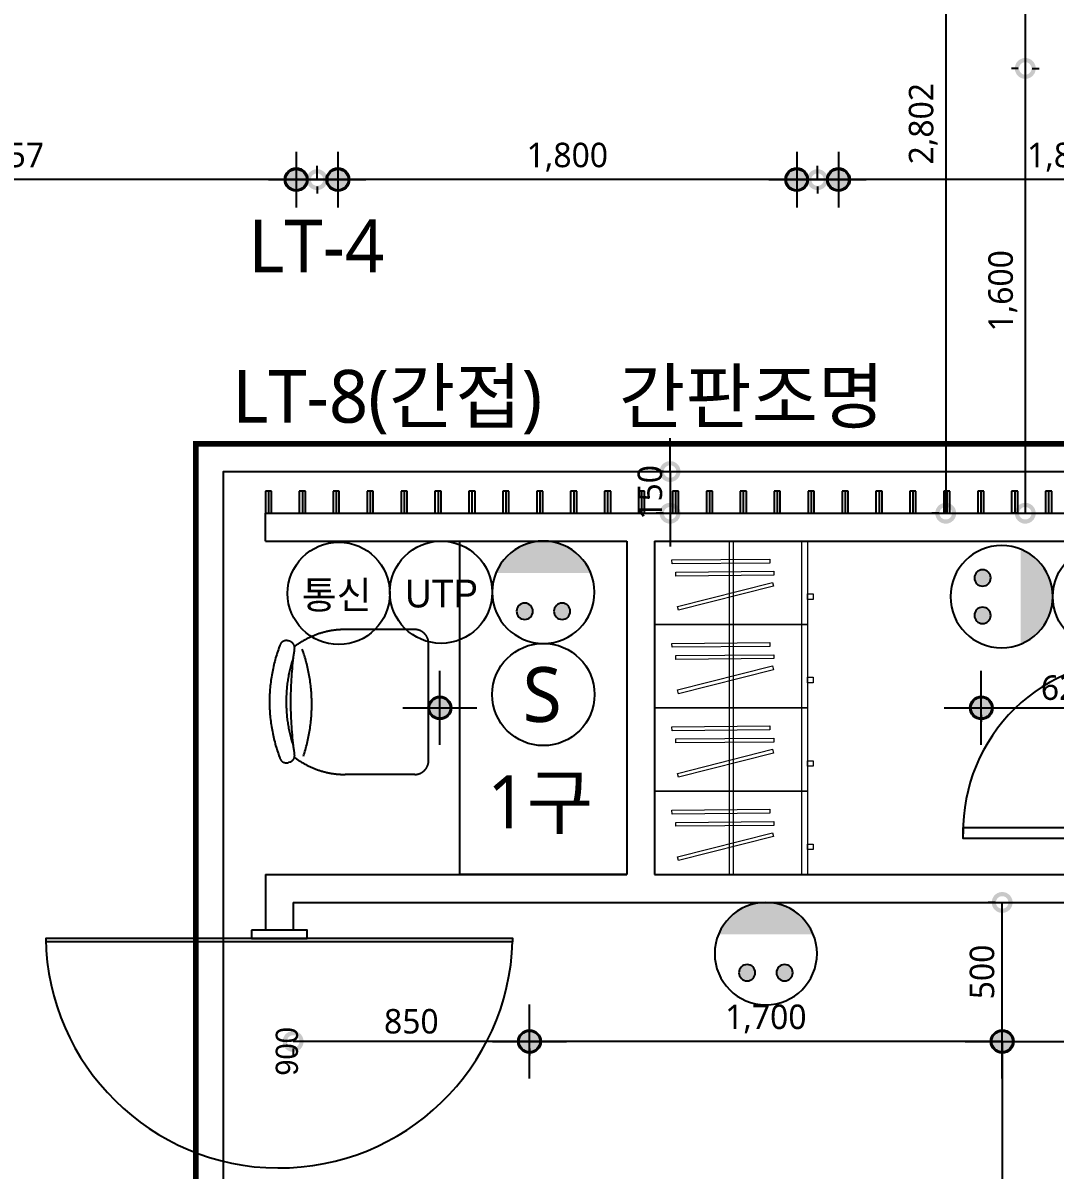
# Model space of a CAD drawing. Extents: x 11477420 to 23072185, y -28506554 to -14238804.
# Drawn here: x 11529366 to 11533078, y -14279762 to -14275636 of the extents above; entities that cross this region are included whole.
import ezdxf
from ezdxf.enums import TextEntityAlignment as Align

# ---------------------------------------------------------------- set-up
doc = ezdxf.new("R2010")
doc.units = 0
doc.header["$LTSCALE"] = 50
doc.header["$MEASUREMENT"] = 0
doc.linetypes.add('HIDDEN', pattern=[0.375, 0.25, -0.125])
doc.linetypes.add('HIDDEN1', pattern=[1.1, 0.7, -0.4])
doc.layers.get('0').update_dxf_attribs({"linetype": 'CONTINUOUS'})
doc.layers.get('DEFPOINTS').update_dxf_attribs({"linetype": 'CONTINUOUS'})
for name, color, linetype in [('03-WAL NEW', 3, 'CONTINUOUS'), ('06-LIGHT', 4, 'CONTINUOUS'), ('07-DIM WAL', 5, 'CONTINUOUS'), ('1.천장.벽체선(내벽)', 3, 'CONTINUOUS'), ('2.글자선', 60, 'CONTINUOUS'), ('3 가구-붙박이', 6, 'CONTINUOUS'), ('CO-DO-FR', 7, 'CONTINUOUS'), ('CO-DOOR', 8, 'CONTINUOUS'), ('CO-FURB', 6, 'CONTINUOUS'), ('Layer2', 51, 'CONTINUOUS'), ('RC-LIGHT', 7, 'CONTINUOUS'), ('설비', 7, 'CONTINUOUS')]:
    doc.layers.add(name, color=color, linetype=linetype)
doc.layers.add('Arch', color=8, linetype='CONTINUOUS', lineweight=0)
doc.styles.add('DAWIN', font='NanumSquareR.ttf')
doc.styles.add('W-TEXT2', font='Dotum.ttf')
doc.styles.add('맑은 고딕', font='malgun.ttf')
doc.styles.add('코레일둥고', font='Korail_Round_Gothic_Medium.ttf')
doc.dimstyles.new('40', dxfattribs={"dimscale": 40, "dimtxt": 2.2, "dimasz": 3, "dimexe": 1.25, "dimexo": 0.625, "dimtad": 1, "dimdec": 0, "dimzin": 0, "dimdsep": 46, "dimlunit": 6, "dimtxsty": 'DAWIN', "dimblk1": 'DOTSMALL', "dimblk2": 'DOTSMALL', "dimsah": 1, "dimcen": 0.001, "dimclrd": 1, "dimclre": 1, "dimclrt": 3, "dimadec": 0, "dimazin": 0, "dimtfac": 1, "dimtdec": 0, "dimtix": 1, "dimtmove": 2, "dimatfit": 3, "dimldrblk": 'DOTSMALL', "dimfxl": 0, "dimtolj": 1, "dimtzin": 0, "dimarcsym": 0})

# ---------------------------------------------------------------- blocks, each defined once
blk = doc.blocks.new('flooor2')
at = {"layer": '03-WAL NEW', "color": 8}
for p, q in [((11530260.1, -14277319.4), (11530238.1, -14277319.4)), ((11530238.1, -14277319.4), (11530238.1, -14277399.4)), ((11530260.1, -14277399.4), (11530260.1, -14277319.4)), ((11530382.1, -14277319.4), (11530360.1, -14277319.4)), ((11530360.1, -14277319.4), (11530360.1, -14277399.4)), ((11530382.1, -14277399.4), (11530382.1, -14277319.4)), ((11530504.1, -14277319.4), (11530482.1, -14277319.4)), ((11530482.1, -14277319.4), (11530482.1, -14277399.4)), ((11530504.1, -14277399.4), (11530504.1, -14277319.4)), ((11530626.1, -14277319.4), (11530604.1, -14277319.4)), ((11530604.1, -14277319.4), (11530604.1, -14277399.4)), ((11530626.1, -14277399.4), (11530626.1, -14277319.4)), ((11530748.1, -14277319.4), (11530726.1, -14277319.4)), ((11530726.1, -14277319.4), (11530726.1, -14277399.4)), ((11530748.1, -14277399.4), (11530748.1, -14277319.4)), ((11530870.1, -14277319.4), (11530848.1, -14277319.4)), ((11530848.1, -14277319.4), (11530848.1, -14277399.4)), ((11530870.1, -14277399.4), (11530870.1, -14277319.4)), ((11530992.1, -14277319.4), (11530970.1, -14277319.4)), ((11530970.1, -14277319.4), (11530970.1, -14277399.4)), ((11530992.1, -14277399.4), (11530992.1, -14277319.4)), ((11531114.1, -14277319.4), (11531092.1, -14277319.4)), ((11531092.1, -14277319.4), (11531092.1, -14277399.4)), ((11531114.1, -14277399.4), (11531114.1, -14277319.4)), ((11531236.1, -14277319.4), (11531214.1, -14277319.4)), ((11531214.1, -14277319.4), (11531214.1, -14277399.4)), ((11531236.1, -14277399.4), (11531236.1, -14277319.4)), ((11531358.1, -14277319.4), (11531336.1, -14277319.4)), ((11531336.1, -14277319.4), (11531336.1, -14277399.4)), ((11531358.1, -14277399.4), (11531358.1, -14277319.4)), ((11531480.1, -14277319.4), (11531458.1, -14277319.4)), ((11531458.1, -14277319.4), (11531458.1, -14277399.4)), ((11531480.1, -14277399.4), (11531480.1, -14277319.4)), ((11531602.1, -14277319.4), (11531580.1, -14277319.4)), ((11531580.1, -14277319.4), (11531580.1, -14277399.4)), ((11531602.1, -14277399.4), (11531602.1, -14277319.4)), ((11531724.1, -14277319.4), (11531702.1, -14277319.4)), ((11531702.1, -14277319.4), (11531702.1, -14277399.4)), ((11531724.1, -14277399.4), (11531724.1, -14277319.4)), ((11531846.1, -14277319.4), (11531824.1, -14277319.4)), ((11531824.1, -14277319.4), (11531824.1, -14277399.4)), ((11531846.1, -14277399.4), (11531846.1, -14277319.4)), ((11531968.1, -14277319.4), (11531946.1, -14277319.4)), ((11531946.1, -14277319.4), (11531946.1, -14277399.4)), ((11531968.1, -14277399.4), (11531968.1, -14277319.4)), ((11532090.1, -14277319.4), (11532068.1, -14277319.4)), ((11532068.1, -14277319.4), (11532068.1, -14277399.4)), ((11532090.1, -14277399.4), (11532090.1, -14277319.4)), ((11532212.1, -14277319.4), (11532190.1, -14277319.4)), ((11532190.1, -14277319.4), (11532190.1, -14277399.4)), ((11532212.1, -14277399.4), (11532212.1, -14277319.4)), ((11532334.1, -14277319.4), (11532312.1, -14277319.4)), ((11532312.1, -14277319.4), (11532312.1, -14277399.4)), ((11532334.1, -14277399.4), (11532334.1, -14277319.4)), ((11532456.1, -14277319.4), (11532434.1, -14277319.4)), ((11532434.1, -14277319.4), (11532434.1, -14277399.4)), ((11532456.1, -14277399.4), (11532456.1, -14277319.4)), ((11532578.1, -14277319.4), (11532556.1, -14277319.4)), ((11532556.1, -14277319.4), (11532556.1, -14277399.4)), ((11532578.1, -14277399.4), (11532578.1, -14277319.4)), ((11532700.1, -14277319.4), (11532678.1, -14277319.4)), ((11532678.1, -14277319.4), (11532678.1, -14277399.4)), ((11532700.1, -14277399.4), (11532700.1, -14277319.4)), ((11532822.1, -14277319.4), (11532800.1, -14277319.4)), ((11532800.1, -14277319.4), (11532800.1, -14277399.4)), ((11532822.1, -14277399.4), (11532822.1, -14277319.4)), ((11532944.1, -14277319.4), (11532922.1, -14277319.4)), ((11532922.1, -14277319.4), (11532922.1, -14277399.4)), ((11532944.1, -14277399.4), (11532944.1, -14277319.4)), ((11533066.1, -14277319.4), (11533044.1, -14277319.4)), ((11533044.1, -14277319.4), (11533044.1, -14277399.4)), ((11533066.1, -14277399.4), (11533066.1, -14277319.4)), ((11530238.1, -14277399.4), (11530260.1, -14277399.4)), ((11530360.1, -14277399.4), (11530382.1, -14277399.4)), ((11530482.1, -14277399.4), (11530504.1, -14277399.4)), ((11530604.1, -14277399.4), (11530626.1, -14277399.4)), ((11530726.1, -14277399.4), (11530748.1, -14277399.4)), ((11530848.1, -14277399.4), (11530870.1, -14277399.4)), ((11530970.1, -14277399.4), (11530992.1, -14277399.4)), ((11531092.1, -14277399.4), (11531114.1, -14277399.4)), ((11531214.1, -14277399.4), (11531236.1, -14277399.4)), ((11531336.1, -14277399.4), (11531358.1, -14277399.4)), ((11531458.1, -14277399.4), (11531480.1, -14277399.4)), ((11531580.1, -14277399.4), (11531602.1, -14277399.4)), ((11531702.1, -14277399.4), (11531724.1, -14277399.4)), ((11531824.1, -14277399.4), (11531846.1, -14277399.4)), ((11531946.1, -14277399.4), (11531968.1, -14277399.4)), ((11532068.1, -14277399.4), (11532090.1, -14277399.4)), ((11532190.1, -14277399.4), (11532212.1, -14277399.4)), ((11532312.1, -14277399.4), (11532334.1, -14277399.4)), ((11532434.1, -14277399.4), (11532456.1, -14277399.4)), ((11532556.1, -14277399.4), (11532578.1, -14277399.4)), ((11532678.1, -14277399.4), (11532700.1, -14277399.4)), ((11532800.1, -14277399.4), (11532822.1, -14277399.4)), ((11532922.1, -14277399.4), (11532944.1, -14277399.4)), ((11533044.1, -14277399.4), (11533066.1, -14277399.4))]:
    blk.add_line(p, q, dxfattribs=at)
at = {"layer": '03-WAL NEW', "color": 8, "ltscale": 10}
for p, q in [((11530249.1, -14277319.4), (11530249.1, -14277399.4)), ((11530371.1, -14277319.4), (11530371.1, -14277399.4)), ((11530493.1, -14277319.4), (11530493.1, -14277399.4)), ((11530615.1, -14277319.4), (11530615.1, -14277399.4)), ((11530737.1, -14277319.4), (11530737.1, -14277399.4)), ((11530859.1, -14277319.4), (11530859.1, -14277399.4)), ((11530981.1, -14277319.4), (11530981.1, -14277399.4)), ((11531103.1, -14277319.4), (11531103.1, -14277399.4)), ((11531225.1, -14277319.4), (11531225.1, -14277399.4)), ((11531347.1, -14277319.4), (11531347.1, -14277399.4)), ((11531469.1, -14277319.4), (11531469.1, -14277399.4)), ((11531591.1, -14277319.4), (11531591.1, -14277399.4)), ((11531713.1, -14277319.4), (11531713.1, -14277399.4)), ((11531835.1, -14277319.4), (11531835.1, -14277399.4)), ((11531957.1, -14277319.4), (11531957.1, -14277399.4)), ((11532079.1, -14277319.4), (11532079.1, -14277399.4)), ((11532201.1, -14277319.4), (11532201.1, -14277399.4)), ((11532323.1, -14277319.4), (11532323.1, -14277399.4)), ((11532445.1, -14277319.4), (11532445.1, -14277399.4)), ((11532567.1, -14277319.4), (11532567.1, -14277399.4)), ((11532689.1, -14277319.4), (11532689.1, -14277399.4)), ((11532811.1, -14277319.4), (11532811.1, -14277399.4)), ((11532933.1, -14277319.4), (11532933.1, -14277399.4)), ((11533055.1, -14277319.4), (11533055.1, -14277399.4))]:
    blk.add_line(p, q, dxfattribs=at)
at = {"layer": '1.천장.벽체선(내벽)', "ltscale": 30}
for p, q in [((11530238.1, -14277399.4), (11536196.1, -14277399.4)), ((11530238.1, -14277499.4), (11530238.1, -14277399.4)), ((11530238.1, -14277499.4), (11531538.1, -14277499.4)), ((11531538.1, -14277499.4), (11531538.1, -14278699.4)), ((11531638.1, -14277499.4), (11533438.1, -14277499.4)), ((11531638.1, -14277499.4), (11531638.1, -14278699.4)), ((11530238.1, -14278699.4), (11530238.1, -14278899.4)), ((11530238.1, -14278699.4), (11531538.1, -14278699.4)), ((11531638.1, -14278699.4), (11533438.1, -14278699.4)), ((11530338.1, -14278799.4), (11530338.1, -14278899.4)), ((11530338.1, -14278799.4), (11533738.1, -14278799.4)), ((11530338.1, -14278899.4), (11530238.1, -14278899.4))]:
    blk.add_line(p, q, dxfattribs=at)
at = {"layer": '3 가구-붙박이', "color": 8}
for p, q in [((11530938.1, -14278699.4), (11530938.1, -14277499.4)), ((11530938.1, -14277499.4), (11531538.1, -14277499.4)), ((11531538.1, -14277499.4), (11531538.1, -14278699.4)), ((11531538.1, -14278699.4), (11530938.1, -14278699.4))]:
    blk.add_line(p, q, dxfattribs=at)
at = {"layer": 'Arch', "color": 8}
for p, q in [((11531638.1, -14277799.4), (11531638.1, -14277499.4)), ((11531638.1, -14277499.4), (11532188.1, -14277499.4)), ((11531905.6, -14277499.4), (11531905.6, -14277799.4)), ((11531920.6, -14277499.4), (11531920.6, -14277799.4)), ((11532168.1, -14277799.4), (11532168.1, -14277499.4)), ((11532188.1, -14277499.4), (11532188.1, -14277799.4)), ((11531700.5, -14277567.5), (11532052.6, -14277564.4)), ((11531700.6, -14277581.5), (11531700.5, -14277567.5)), ((11532052.8, -14277578.4), (11531700.6, -14277581.5)), ((11532052.6, -14277564.4), (11532052.8, -14277578.4)), ((11531714.6, -14277611.4), (11532066.8, -14277608.3)), ((11531714.7, -14277625.4), (11531714.6, -14277611.4)), ((11532066.9, -14277622.3), (11531714.7, -14277625.4)), ((11532066.8, -14277608.3), (11532066.9, -14277622.3)), ((11531720.4, -14277735), (11532061.9, -14277648.6)), ((11532065.3, -14277662.2), (11531723.9, -14277748.6)), ((11532061.9, -14277648.6), (11532065.3, -14277662.2)), ((11532188.1, -14277709.4), (11532188.1, -14277689.4)), ((11532188.1, -14277689.4), (11532208.1, -14277689.4)), ((11532208.1, -14277709.4), (11532188.1, -14277709.4)), ((11532208.1, -14277689.4), (11532208.1, -14277709.4)), ((11531723.9, -14277748.6), (11531720.4, -14277735)), ((11532188.1, -14277799.4), (11531638.1, -14277799.4)), ((11531638.1, -14278099.4), (11531638.1, -14277799.4)), ((11531638.1, -14277799.4), (11532188.1, -14277799.4)), ((11531905.6, -14277799.4), (11531905.6, -14278099.4)), ((11531920.6, -14277799.4), (11531920.6, -14278099.4)), ((11532168.1, -14278099.4), (11532168.1, -14277799.4)), ((11532188.1, -14277799.4), (11532188.1, -14278099.4)), ((11531700.5, -14277867.5), (11532052.6, -14277864.4)), ((11531700.6, -14277881.5), (11531700.5, -14277867.5)), ((11532052.6, -14277864.4), (11532052.8, -14277878.4)), ((11532052.8, -14277878.4), (11531700.6, -14277881.5)), ((11531714.6, -14277911.4), (11532066.8, -14277908.3)), ((11531714.7, -14277925.4), (11531714.6, -14277911.4)), ((11532066.8, -14277908.3), (11532066.9, -14277922.3)), ((11532066.9, -14277922.3), (11531714.7, -14277925.4)), ((11531720.4, -14278035), (11532061.9, -14277948.6)), ((11532061.9, -14277948.6), (11532065.3, -14277962.2)), ((11532065.3, -14277962.2), (11531723.9, -14278048.6)), ((11532188.1, -14278009.4), (11532188.1, -14277989.4)), ((11532188.1, -14277989.4), (11532208.1, -14277989.4)), ((11532208.1, -14277989.4), (11532208.1, -14278009.4)), ((11531723.9, -14278048.6), (11531720.4, -14278035)), ((11532208.1, -14278009.4), (11532188.1, -14278009.4)), ((11531638.1, -14278399.4), (11531638.1, -14278099.4)), ((11531638.1, -14278099.4), (11532188.1, -14278099.4)), ((11532188.1, -14278099.4), (11531638.1, -14278099.4)), ((11531905.6, -14278099.4), (11531905.6, -14278399.4)), ((11531920.6, -14278099.4), (11531920.6, -14278399.4)), ((11532168.1, -14278399.4), (11532168.1, -14278099.4)), ((11532188.1, -14278099.4), (11532188.1, -14278399.4)), ((11531700.5, -14278167.5), (11532052.6, -14278164.4)), ((11531700.6, -14278181.5), (11531700.5, -14278167.5)), ((11532052.8, -14278178.4), (11531700.6, -14278181.5)), ((11532052.6, -14278164.4), (11532052.8, -14278178.4)), ((11531714.6, -14278211.4), (11532066.8, -14278208.3)), ((11531714.7, -14278225.4), (11531714.6, -14278211.4)), ((11532066.9, -14278222.3), (11531714.7, -14278225.4)), ((11532066.8, -14278208.3), (11532066.9, -14278222.3)), ((11531720.4, -14278335), (11532061.9, -14278248.6)), ((11532065.3, -14278262.2), (11531723.9, -14278348.6)), ((11532061.9, -14278248.6), (11532065.3, -14278262.2)), ((11532188.1, -14278309.4), (11532188.1, -14278289.4)), ((11532188.1, -14278289.4), (11532208.1, -14278289.4)), ((11532208.1, -14278309.4), (11532188.1, -14278309.4)), ((11532208.1, -14278289.4), (11532208.1, -14278309.4)), ((11531723.9, -14278348.6), (11531720.4, -14278335)), ((11532188.1, -14278399.4), (11531638.1, -14278399.4)), ((11531638.1, -14278699.4), (11531638.1, -14278399.4)), ((11531638.1, -14278399.4), (11532188.1, -14278399.4)), ((11531905.6, -14278399.4), (11531905.6, -14278699.4)), ((11531920.6, -14278399.4), (11531920.6, -14278699.4)), ((11532168.1, -14278699.4), (11532168.1, -14278399.4)), ((11532188.1, -14278399.4), (11532188.1, -14278699.4)), ((11531700.5, -14278467.5), (11532052.6, -14278464.4)), ((11531700.6, -14278481.5), (11531700.5, -14278467.5)), ((11532052.8, -14278478.4), (11531700.6, -14278481.5)), ((11532052.6, -14278464.4), (11532052.8, -14278478.4)), ((11531714.6, -14278511.4), (11532066.8, -14278508.3)), ((11531714.7, -14278525.4), (11531714.6, -14278511.4)), ((11532066.9, -14278522.3), (11531714.7, -14278525.4)), ((11532066.8, -14278508.3), (11532066.9, -14278522.3)), ((11531720.4, -14278635), (11532061.9, -14278548.6)), ((11532065.3, -14278562.2), (11531723.9, -14278648.6)), ((11532061.9, -14278548.6), (11532065.3, -14278562.2)), ((11532188.1, -14278609.4), (11532188.1, -14278589.4)), ((11532188.1, -14278589.4), (11532208.1, -14278589.4)), ((11532208.1, -14278609.4), (11532188.1, -14278609.4)), ((11532208.1, -14278589.4), (11532208.1, -14278609.4)), ((11531723.9, -14278648.6), (11531720.4, -14278635)), ((11532188.1, -14278699.4), (11531638.1, -14278699.4))]:
    blk.add_line(p, q, dxfattribs=at)
at = {"layer": 'CO-DO-FR', "color": 8}
blk.add_lwpolyline([(11530188.1, -14278899.4), (11530188.1, -14278929.4), (11530388.1, -14278929.4), (11530388.1, -14278899.4)], close=True, dxfattribs=at)
at = {"layer": 'CO-DOOR'}
for points in [[(11532748.1, -14278529.4), (11533388.1, -14278529.4), (11533388.1, -14278569.4), (11532748.1, -14278569.4)], [(11529448.1, -14278939.4), (11531128.1, -14278939.4), (11531128.1, -14278929.4), (11529448.1, -14278929.4)]]:
    blk.add_lwpolyline(points, close=True, dxfattribs=at)
for centre, radius, start, end in [((11533359.9, -14278540.7), 611.9, 87.3614, 181.0566), ((11530287.7, -14278914.7), 839.8, 181.0082, 358.3093)]:
    blk.add_arc(centre, radius, start, end, dxfattribs=at)
at = {"layer": 'CO-FURB', "color": 8, "linetype": 'HIDDEN1', "ltscale": 100}
for p, q in [((11530775.1, -14277817.7), (11530525.1, -14277817.7)), ((11530325.9, -14277860.1), (11530321.2, -14277858.7)), ((11530825.1, -14278289), (11530825.1, -14277867.7)), ((11530325.9, -14278294.5), (11530321.2, -14278296)), ((11530775.1, -14278339), (11530525.1, -14278339))]:
    blk.add_line(p, q, dxfattribs=at)
for centre, radius, start, end in [((11530525.1, -14278117.7), 300, 90, 127.3686), ((11530775.1, -14277867.7), 50, 0, 90), ((11530313.7, -14277882.5), 25, 72.7316, 167.9475), ((11530318.5, -14277884), 25, 348.0444, 72.7316), ((11530821.3, -14278077.3), 568.4, 159.3967, 200.6033), ((11530175.8, -14277877.7), 167.6, 345.7721, 356.0756), ((11529814, -14278086.8), 591, 341.5651, 19.6344), ((11530821.3, -14278077.3), 508.4, 161.8453, 198.1547), ((11531638.5, -14278077.3), 1309.8, 173.0545, 186.9455), ((11530175.8, -14278276.9), 167.6, 3.9244, 14.2279), ((11530313.7, -14278272.1), 25, 192.0525, 287.2684), ((11530318.5, -14278270.6), 25, 287.2684, 11.9556), ((11530525.1, -14278039), 300, 232.5361, 270), ((11530775.1, -14278289), 50, 270, 0)]:
    blk.add_arc(centre, radius, start, end, dxfattribs=at)
at = {"layer": '2.글자선', "color": 8, "style": 'W-TEXT2'}
blk.add_text('900', height=80, rotation=90, dxfattribs=at).set_placement((11530315.3, -14279335.2), align=Align.MIDDLE_CENTER)
blk = doc.blocks.new('HEY')
at = {"linetype": 'Continuous'}
h = blk.add_hatch(color=4, dxfattribs=at)
h.dxf.hatch_style = 1
edge = h.paths.add_edge_path()
edge.add_arc((66128.5, 14191.8), 37.5, 0, 360)
edge = h.paths.add_edge_path()
edge.add_arc((66128.5, 14041.8), 37.5, 0, 360)
at = {"color": 1, "linetype": 'Continuous'}
for p, q in [((66128.5, 14291.8), (66128.5, 14091.8)), ((66228.5, 14191.8), (66028.5, 14191.8)), ((66128.5, 14141.8), (66128.5, 13941.8)), ((66228.5, 14041.8), (66028.5, 14041.8))]:
    blk.add_line(p, q, dxfattribs=at)
blk.add_lwpolyline([(66128.5, 14191.8), (66128.5, 14041.8), (66128.5, 14116.8), (66151.2, 14116.8)], dxfattribs=at)
at = {"color": 4, "linetype": 'Continuous'}
for centre, radius in [((66128.5, 14191.8), 41.5), ((66128.5, 14191.8), 37.5), ((66128.5, 14041.8), 41.5), ((66128.5, 14041.8), 37.5)]:
    blk.add_circle(centre, radius, dxfattribs=at)
blk = doc.blocks.new('1')
at = {"linetype": 'Continuous'}
h = blk.add_hatch(color=4, dxfattribs=at)
h.dxf.hatch_style = 1
edge = h.paths.add_edge_path()
edge.add_arc((11539653.5, -14273503.8), 37.5, 0, 360)
at = {"color": 1, "linetype": 'Continuous'}
for p, q in [((11539653.5, -14273637.1), (11539653.5, -14273370.5)), ((11539520.2, -14273503.8), (11539786.8, -14273503.8))]:
    blk.add_line(p, q, dxfattribs=at)
at = {"color": 4, "linetype": 'Continuous'}
for radius in [41.5, 37.5]:
    blk.add_circle((11539653.5, -14273503.8), radius, dxfattribs=at)
blk = doc.blocks.new('_DOTSMALL')
at = {"color": 0, "linetype": 'ByBlock', "const_width": 0.5}
blk.add_lwpolyline([(-0.0625, 0, 1), (0.0625, 0, 1)], format="xyb", close=True, dxfattribs=at)
blk = doc.blocks.new('*D203')
at = {"layer": '07-DIM WAL', "color": 1, "lineweight": -2, "ltscale": 30}
for p, q in [((11532224.1, -14276174.4), (11532224.1, -14276149.4)), ((11534024.1, -14276174.4), (11534024.1, -14276149.4)), ((11534024.1, -14276199.4), (11532224.1, -14276199.4))]:
    blk.add_line(p, q, dxfattribs=at)
at = {"layer": 'DEFPOINTS', "color": 0, "ltscale": 30}
for p in [(11532224.1, -14276199.4), (11532224.1, -14276199.4), (11534024.1, -14276199.4)]:
    blk.add_point(p, dxfattribs=at)
at = {"layer": '07-DIM WAL', "color": 1, "lineweight": -2, "ltscale": 30, "xscale": 120, "yscale": 120, "zscale": 120, "rotation": 180}
blk.add_blockref('_DOTSMALL', (11532224.1, -14276199.4), dxfattribs=at)
at = {"layer": '07-DIM WAL', "color": 1, "lineweight": -2, "ltscale": 30, "xscale": 120, "yscale": 120, "zscale": 120}
blk.add_blockref('_DOTSMALL', (11534024.1, -14276199.4), dxfattribs=at)
at = {"layer": '07-DIM WAL', "color": 3, "ltscale": 30, "insert": (11533124.1, -14276118.7), "char_height": 88, "attachment_point": 5, "style": 'DAWIN'}
blk.add_mtext('\\A1;1,800', dxfattribs=at)
blk = doc.blocks.new('*D204')
at = {"layer": '07-DIM WAL', "color": 1, "lineweight": -2, "ltscale": 30}
for p, q in [((11532224.1, -14276199.4), (11530424.1, -14276199.4)), ((11530424.1, -14276224.4), (11530424.1, -14276249.4)), ((11532224.1, -14276224.4), (11532224.1, -14276249.4))]:
    blk.add_line(p, q, dxfattribs=at)
at = {"layer": 'DEFPOINTS', "color": 0, "ltscale": 30}
for p in [(11530424.1, -14276199.4), (11530424.1, -14276199.4), (11532224.1, -14276199.4)]:
    blk.add_point(p, dxfattribs=at)
at = {"layer": '07-DIM WAL', "color": 1, "lineweight": -2, "ltscale": 30, "xscale": 120, "yscale": 120, "zscale": 120, "rotation": 180}
blk.add_blockref('_DOTSMALL', (11530424.1, -14276199.4), dxfattribs=at)
at = {"layer": '07-DIM WAL', "color": 1, "lineweight": -2, "ltscale": 30, "xscale": 120, "yscale": 120, "zscale": 120}
blk.add_blockref('_DOTSMALL', (11532224.1, -14276199.4), dxfattribs=at)
at = {"layer": '07-DIM WAL', "color": 3, "ltscale": 30, "insert": (11531324.1, -14276118.7), "char_height": 88, "attachment_point": 5, "style": 'DAWIN'}
blk.add_mtext('\\A1;1,800', dxfattribs=at)
blk = doc.blocks.new('*D224')
at = {"layer": '07-DIM WAL', "color": 1, "lineweight": -2, "ltscale": 30}
for p, q in [((11530424.1, -14276174.4), (11530424.1, -14276149.4)), ((11530424.1, -14276199.4), (11528167.1, -14276199.4)), ((11528167.1, -14276224.4), (11528167.1, -14276249.4))]:
    blk.add_line(p, q, dxfattribs=at)
at = {"layer": 'DEFPOINTS', "color": 0, "ltscale": 30}
for p in [(11528167.1, -14276199.4), (11528167.1, -14276199.4), (11530424.1, -14276199.4)]:
    blk.add_point(p, dxfattribs=at)
at = {"layer": '07-DIM WAL', "color": 1, "lineweight": -2, "ltscale": 30, "xscale": 120, "yscale": 120, "zscale": 120, "rotation": 180}
blk.add_blockref('_DOTSMALL', (11528167.1, -14276199.4), dxfattribs=at)
at = {"layer": '07-DIM WAL', "color": 1, "lineweight": -2, "ltscale": 30, "xscale": 120, "yscale": 120, "zscale": 120}
blk.add_blockref('_DOTSMALL', (11530424.1, -14276199.4), dxfattribs=at)
at = {"layer": '07-DIM WAL', "color": 3, "ltscale": 30, "insert": (11529295.6, -14276118.7), "char_height": 88, "attachment_point": 5, "style": 'DAWIN'}
blk.add_mtext('\\A1;2,257', dxfattribs=at)
blk = doc.blocks.new('egoo')
at = {"layer": 'Layer2'}
h = blk.add_hatch(color=140, dxfattribs=at)
edge = h.paths.add_edge_path()
edge.add_arc((1015645.3, 443433.7), 22.3, 0, 360)
h = blk.add_hatch(color=140, dxfattribs=at)
edge = h.paths.add_edge_path()
edge.add_arc((1015747.7, 443433.7), 22.3, 0, 360)
h = blk.add_hatch(color=140, dxfattribs=at)
edge = h.paths.add_edge_path()
edge.add_line((1015826.3, 443329.1), (1015566.6, 443329.1))
edge.add_ellipse((1015696.5, 443381.5), major_axis=(99, 99), ratio=1, start_angle=156.9578, end_angle=293.0422)
at = {"layer": 'Layer2', "color": 140}
for centre, radius in [((1015696.5, 443381.5), 140), ((1015645.3, 443433.7), 22.3), ((1015747.7, 443433.7), 22.3)]:
    blk.add_circle(centre, radius, dxfattribs=at)
blk = doc.blocks.new('SW')
at = {"layer": '설비', "color": 140}
blk.add_circle((11533254.1, -14277699.4), 184, dxfattribs=at)
at = {"layer": '설비', "color": 140, "insert": (11533320, -14277600.8), "char_height": 197.143, "attachment_point": 3, "style": '코레일둥고'}
blk.add_mtext_dynamic_manual_height_columns('{\\fMalgun Gothic|b0|i0|c129|p50;S}', width=314.327, gutter_width=2.19, heights=[0], dxfattribs=at)
blk = doc.blocks.new('*D351')
at = {"layer": '07-DIM WAL', "color": 1, "lineweight": -2, "ltscale": 30}
for p, q in [((11532863.1, -14279299.4), (11532838.1, -14279299.4)), ((11532888.1, -14279299.4), (11532888.1, -14280799.4)), ((11532863.1, -14280799.4), (11532838.1, -14280799.4))]:
    blk.add_line(p, q, dxfattribs=at)
at = {"layer": 'DEFPOINTS', "color": 0, "ltscale": 30}
for p in [(11532888.1, -14279299.4), (11532888.1, -14280799.4), (11532888.1, -14280799.4)]:
    blk.add_point(p, dxfattribs=at)
at = {"layer": '07-DIM WAL', "color": 1, "lineweight": -2, "ltscale": 30, "xscale": 120, "yscale": 120, "zscale": 120}
for p, rotation in [((11532888.1, -14279299.4), 90), ((11532888.1, -14280799.4), 270)]:
    blk.add_blockref('_DOTSMALL', p, dxfattribs=dict(at, rotation=rotation))
at = {"layer": '07-DIM WAL', "color": 3, "ltscale": 30, "insert": (11532807.3, -14280049.4), "char_height": 88, "attachment_point": 5, "rotation": 90, "style": 'DAWIN'}
blk.add_mtext('\\A1;1,500', dxfattribs=at)
blk = doc.blocks.new('*D352')
at = {"layer": '07-DIM WAL', "color": 1, "lineweight": -2, "ltscale": 30}
for p, q in [((11531188.1, -14279274.4), (11531188.1, -14279249.4)), ((11532888.1, -14279274.4), (11532888.1, -14279249.4)), ((11532888.1, -14279299.4), (11531188.1, -14279299.4))]:
    blk.add_line(p, q, dxfattribs=at)
at = {"layer": 'DEFPOINTS', "color": 0, "ltscale": 30}
for p in [(11531188.1, -14279299.4), (11531188.1, -14279299.4), (11532888.1, -14279299.4)]:
    blk.add_point(p, dxfattribs=at)
at = {"layer": '07-DIM WAL', "color": 1, "lineweight": -2, "ltscale": 30, "xscale": 120, "yscale": 120, "zscale": 120, "rotation": 180}
blk.add_blockref('_DOTSMALL', (11531188.1, -14279299.4), dxfattribs=at)
at = {"layer": '07-DIM WAL', "color": 1, "lineweight": -2, "ltscale": 30, "xscale": 120, "yscale": 120, "zscale": 120}
blk.add_blockref('_DOTSMALL', (11532888.1, -14279299.4), dxfattribs=at)
at = {"layer": '07-DIM WAL', "color": 3, "ltscale": 30, "insert": (11532038.1, -14279218.7), "char_height": 88, "attachment_point": 5, "style": 'DAWIN'}
blk.add_mtext('\\A1;1,700', dxfattribs=at)
blk = doc.blocks.new('*D353')
at = {"layer": '07-DIM WAL', "color": 1, "lineweight": -2, "ltscale": 30}
for p, q in [((11532888.1, -14279274.4), (11532888.1, -14279249.4)), ((11533738.1, -14279274.4), (11533738.1, -14279249.4)), ((11532888.1, -14279299.4), (11533738.1, -14279299.4))]:
    blk.add_line(p, q, dxfattribs=at)
at = {"layer": 'DEFPOINTS', "color": 0, "ltscale": 30}
for p in [(11532888.1, -14279299.4), (11533738.1, -14279299.4), (11533738.1, -14279299.4)]:
    blk.add_point(p, dxfattribs=at)
at = {"layer": '07-DIM WAL', "color": 1, "lineweight": -2, "ltscale": 30, "xscale": 120, "yscale": 120, "zscale": 120, "rotation": 180}
blk.add_blockref('_DOTSMALL', (11532888.1, -14279299.4), dxfattribs=at)
at = {"layer": '07-DIM WAL', "color": 1, "lineweight": -2, "ltscale": 30, "xscale": 120, "yscale": 120, "zscale": 120}
blk.add_blockref('_DOTSMALL', (11533738.1, -14279299.4), dxfattribs=at)
at = {"layer": '07-DIM WAL', "color": 3, "ltscale": 30, "insert": (11533313.1, -14279227.4), "char_height": 88, "attachment_point": 5, "style": 'DAWIN'}
blk.add_mtext('\\A1;850', dxfattribs=at)
blk = doc.blocks.new('*D354')
at = {"layer": '07-DIM WAL', "color": 1, "lineweight": -2, "ltscale": 30}
for p, q in [((11531188.1, -14279299.4), (11530338.1, -14279299.4)), ((11530338.1, -14279324.4), (11530338.1, -14279349.4)), ((11531188.1, -14279324.4), (11531188.1, -14279349.4))]:
    blk.add_line(p, q, dxfattribs=at)
at = {"layer": 'DEFPOINTS', "color": 0, "ltscale": 30}
for p in [(11530338.1, -14279299.4), (11530338.1, -14279299.4), (11531188.1, -14279299.4)]:
    blk.add_point(p, dxfattribs=at)
at = {"layer": '07-DIM WAL', "color": 1, "lineweight": -2, "ltscale": 30, "xscale": 120, "yscale": 120, "zscale": 120, "rotation": 180}
blk.add_blockref('_DOTSMALL', (11530338.1, -14279299.4), dxfattribs=at)
at = {"layer": '07-DIM WAL', "color": 1, "lineweight": -2, "ltscale": 30, "xscale": 120, "yscale": 120, "zscale": 120}
blk.add_blockref('_DOTSMALL', (11531188.1, -14279299.4), dxfattribs=at)
at = {"layer": '07-DIM WAL', "color": 3, "ltscale": 30, "insert": (11530763.1, -14279227.4), "char_height": 88, "attachment_point": 5, "style": 'DAWIN'}
blk.add_mtext('\\A1;850', dxfattribs=at)
blk = doc.blocks.new('*D355')
at = {"layer": '07-DIM WAL', "color": 1, "lineweight": -2, "ltscale": 30}
for p, q in [((11532863.1, -14278799.4), (11532838.1, -14278799.4)), ((11532888.1, -14279299.4), (11532888.1, -14278799.4)), ((11532863.1, -14279299.4), (11532838.1, -14279299.4))]:
    blk.add_line(p, q, dxfattribs=at)
at = {"layer": 'DEFPOINTS', "color": 0, "ltscale": 30}
for p in [(11532888.1, -14278799.4), (11532888.1, -14278799.4), (11532888.1, -14279299.4)]:
    blk.add_point(p, dxfattribs=at)
at = {"layer": '07-DIM WAL', "color": 1, "lineweight": -2, "ltscale": 30, "xscale": 120, "yscale": 120, "zscale": 120}
for p, rotation in [((11532888.1, -14278799.4), 90), ((11532888.1, -14279299.4), 270)]:
    blk.add_blockref('_DOTSMALL', p, dxfattribs=dict(at, rotation=rotation))
at = {"layer": '07-DIM WAL', "color": 3, "ltscale": 30, "insert": (11532816, -14279049.4), "char_height": 88, "attachment_point": 5, "rotation": 90, "style": 'DAWIN'}
blk.add_mtext('\\A1;500', dxfattribs=at)
blk = doc.blocks.new('*D357')
at = {"layer": '07-DIM WAL', "color": 1, "lineweight": -2, "ltscale": 30}
for p, q in [((11532813.1, -14278099.4), (11533438.1, -14278099.4)), ((11532813.1, -14278124.4), (11532813.1, -14278149.4)), ((11533438.1, -14278124.4), (11533438.1, -14278149.4))]:
    blk.add_line(p, q, dxfattribs=at)
at = {"layer": 'DEFPOINTS', "color": 0, "ltscale": 30}
for p in [(11532813.1, -14278099.4), (11533438.1, -14278099.4), (11533438.1, -14278099.4)]:
    blk.add_point(p, dxfattribs=at)
at = {"layer": '07-DIM WAL', "color": 1, "lineweight": -2, "ltscale": 30, "xscale": 120, "yscale": 120, "zscale": 120, "rotation": 180}
blk.add_blockref('_DOTSMALL', (11532813.1, -14278099.4), dxfattribs=at)
at = {"layer": '07-DIM WAL', "color": 1, "lineweight": -2, "ltscale": 30, "xscale": 120, "yscale": 120, "zscale": 120}
blk.add_blockref('_DOTSMALL', (11533438.1, -14278099.4), dxfattribs=at)
at = {"layer": '07-DIM WAL', "color": 3, "ltscale": 30, "insert": (11533125.6, -14278027.4), "char_height": 88, "attachment_point": 5, "style": 'DAWIN'}
blk.add_mtext('\\A1;625', dxfattribs=at)
blk = doc.blocks.new('*D377')
at = {"layer": '07-DIM WAL', "color": 1, "lineweight": -2, "ltscale": 10}
for p, q in [((11532971.2, -14274596.9), (11532971.2, -14275799.4)), ((11532996.2, -14274596.9), (11533021.2, -14274596.9)), ((11532996.2, -14275799.4), (11533021.2, -14275799.4))]:
    blk.add_line(p, q, dxfattribs=at)
at = {"layer": 'DEFPOINTS', "color": 0, "ltscale": 10}
for p in [(11532971.2, -14274596.9), (11532971.2, -14275799.4), (11532971.2, -14275799.4)]:
    blk.add_point(p, dxfattribs=at)
at = {"layer": '07-DIM WAL', "color": 1, "lineweight": -2, "ltscale": 10, "xscale": 120, "yscale": 120, "zscale": 120}
for p, rotation in [((11532971.2, -14274596.9), 90), ((11532971.2, -14275799.4), 270)]:
    blk.add_blockref('_DOTSMALL', p, dxfattribs=dict(at, rotation=rotation))
at = {"layer": '07-DIM WAL', "color": 3, "ltscale": 10, "insert": (11532890.4, -14275198.2), "char_height": 88, "attachment_point": 5, "rotation": 90, "style": 'DAWIN'}
blk.add_mtext('\\A1;1,202', dxfattribs=at)
blk = doc.blocks.new('*D379')
at = {"layer": '07-DIM WAL', "color": 1, "lineweight": -2, "ltscale": 10}
for p, q in [((11532946.2, -14275799.4), (11532921.2, -14275799.4)), ((11532971.2, -14275799.4), (11532971.2, -14277399.4)), ((11532946.2, -14277399.4), (11532921.2, -14277399.4))]:
    blk.add_line(p, q, dxfattribs=at)
at = {"layer": 'DEFPOINTS', "color": 0, "ltscale": 10}
for p in [(11532971.2, -14275799.4), (11532971.2, -14277399.4), (11532971.2, -14277399.4)]:
    blk.add_point(p, dxfattribs=at)
at = {"layer": '07-DIM WAL', "color": 1, "lineweight": -2, "ltscale": 10, "xscale": 120, "yscale": 120, "zscale": 120}
for p, rotation in [((11532971.2, -14275799.4), 90), ((11532971.2, -14277399.4), 270)]:
    blk.add_blockref('_DOTSMALL', p, dxfattribs=dict(at, rotation=rotation))
at = {"layer": '07-DIM WAL', "color": 3, "ltscale": 10, "insert": (11532890.4, -14276599.4), "char_height": 88, "attachment_point": 5, "rotation": 90, "style": 'DAWIN'}
blk.add_mtext('\\A1;1,600', dxfattribs=at)
blk = doc.blocks.new('*D380')
at = {"layer": '07-DIM WAL', "color": 1, "lineweight": -2, "ltscale": 10}
for p, q in [((11532660.1, -14274596.9), (11532635.1, -14274596.9)), ((11532685.1, -14274596.9), (11532685.1, -14277399.4)), ((11532660.1, -14277399.4), (11532635.1, -14277399.4))]:
    blk.add_line(p, q, dxfattribs=at)
at = {"layer": 'DEFPOINTS', "color": 0, "ltscale": 10}
for p in [(11532685.1, -14274596.9), (11532685.1, -14277399.4), (11532685.1, -14277399.4)]:
    blk.add_point(p, dxfattribs=at)
at = {"layer": '07-DIM WAL', "color": 1, "lineweight": -2, "ltscale": 10, "xscale": 120, "yscale": 120, "zscale": 120}
for p, rotation in [((11532685.1, -14274596.9), 90), ((11532685.1, -14277399.4), 270)]:
    blk.add_blockref('_DOTSMALL', p, dxfattribs=dict(at, rotation=rotation))
at = {"layer": '07-DIM WAL', "color": 3, "ltscale": 10, "insert": (11532604.3, -14275998.2), "char_height": 88, "attachment_point": 5, "rotation": 90, "style": 'DAWIN'}
blk.add_mtext('\\A1;2,802', dxfattribs=at)
blk = doc.blocks.new('*D395')
at = {"layer": '07-DIM WAL', "color": 1, "lineweight": -2, "ltscale": 10}
for p, q in [((11531693.6, -14277249.4), (11531693.6, -14277129.4)), ((11531668.6, -14277249.4), (11531643.6, -14277249.4)), ((11531693.6, -14277249.4), (11531693.6, -14277399.4)), ((11531668.6, -14277399.4), (11531643.6, -14277399.4)), ((11531693.6, -14277399.4), (11531693.6, -14277519.4))]:
    blk.add_line(p, q, dxfattribs=at)
at = {"layer": 'DEFPOINTS', "color": 0, "ltscale": 10}
for p in [(11531693.6, -14277249.4), (11531693.6, -14277399.4), (11531693.6, -14277399.4)]:
    blk.add_point(p, dxfattribs=at)
at = {"layer": '07-DIM WAL', "color": 1, "lineweight": -2, "ltscale": 10, "xscale": 120, "yscale": 120, "zscale": 120}
for p, rotation in [((11531693.6, -14277249.4), 270), ((11531693.6, -14277399.4), 90)]:
    blk.add_blockref('_DOTSMALL', p, dxfattribs=dict(at, rotation=rotation))
at = {"layer": '07-DIM WAL', "color": 3, "ltscale": 10, "insert": (11531621.6, -14277324.4), "char_height": 88, "attachment_point": 5, "rotation": 90, "style": 'DAWIN'}
blk.add_mtext('\\A1;150', dxfattribs=at)

msp = doc.modelspace()

# ---------------------------------------------------------------- linework, layer by layer
at = {"layer": '07-DIM WAL', "color": 10, "linetype": 'HIDDEN', "ltscale": 10, "const_width": 20}
msp.add_lwpolyline([(11529988.1, -14283399.4), (11529988.1, -14277149.4), (11537774.1, -14277149.4)], dxfattribs=at)
at = {"layer": 'RC-LIGHT', "ltscale": 30}
msp.add_lwpolyline([(11530088.1, -14283399.4), (11530088.1, -14277249.4), (11537824.1, -14277249.4), (11537824.1, -14277399.4)], dxfattribs=at)
at = {"layer": '설비', "color": 140}
for centre in [(11530502.1, -14277687.7), (11530870.1, -14277683.4)]:
    msp.add_circle(centre, 184, dxfattribs=at)

# ---------------------------------------------------------------- block references
msp.add_blockref('flooor2', (0, 0))
at = {"layer": '06-LIGHT', "rotation": 90}
for p in [(11544540.8, -14342327.9), (11546340.8, -14342327.9)]:
    msp.add_blockref('HEY', p, dxfattribs=at)
at = {"layer": 'RC-LIGHT'}
for p in [(-8787.9, -4595.7), (-6840.4, -4595.7), (-8465.4, -5795.7), (-6765.4, -5795.7)]:
    msp.add_blockref('1', p, dxfattribs=at)
at = {"layer": '설비', "color": 140, "xscale": -1.314285739087145, "yscale": 1.314285739087145, "zscale": 1.314285739087145}
for p, rotation in [((10196322.7, -13694953.5), 180), ((12115616, -12942784), 90), ((10197122.7, -13696253.5), 180)]:
    msp.add_blockref('egoo', p, dxfattribs=dict(at, rotation=rotation))
at = {"layer": '설비', "color": 140}
for p in [(0, 0), (-2016, -352)]:
    msp.add_blockref('SW', p, dxfattribs=at)

# ---------------------------------------------------------------- texts
at = {"layer": '2.글자선', "color": 30, "style": '맑은 고딕'}
for s, p in [('LT-4', (11530177, -14276343.2)), ('LT-8(간접)', (11530119.3, -14276883.8)), ('간판조명', (11531509.8, -14276883.8)), ('1구', (11531036.4, -14278342.1))]:
    msp.add_text(s, height=190.14, dxfattribs=at).set_placement(p, align=Align.TOP_LEFT)
at = {"layer": '설비', "color": 140, "style": '코레일둥고'}
for s, p in [('통신', (11530369, -14277743.2)), ('UTP', (11530741.2, -14277738.3))]:
    msp.add_text(s, height=100, dxfattribs=at).set_placement(p)

# ---------------------------------------------------------------- dimensions: what is measured, and where the dimension line sits
at = {"layer": '07-DIM WAL', "ltscale": 10}
for base, p1, p2, picture, middle in [((11532685.06578, -14277399.4450068), (11532685.06578, -14274596.9450068), (11532685.06578, -14277399.4450068), '*D380', (11532604.2902404, -14275998.1950068)), ((11532971.1602706, -14275799.4450068), (11532971.1602706, -14274596.9450068), (11532971.1602706, -14275799.4450068), '*D377', (11532890.384731, -14275198.1950068)), ((11532971.2, -14277399.4), (11532971.2, -14275799.4), (11532971.2, -14277399.4), '*D379', (11532890.4, -14276599.4)), ((11531693.6, -14277399.4), (11531693.6, -14277249.4), (11531693.6, -14277399.4), '*D395', (11531621.6, -14277324.4))]:
    dim = msp.add_linear_dim(base=base, p1=p1, p2=p2, angle=90, dimstyle='40', dxfattribs=at)
    dim.commit()
    dim.dimension.update_dxf_attribs({"geometry": picture, "text_midpoint": middle})
at = {"layer": '07-DIM WAL', "ltscale": 30}
for base, p1, p2, picture, middle in [((11528167.1, -14276199.4), (11530424.1, -14276199.4), (11528167.1, -14276199.4), '*D224', (11529295.6, -14276118.7)), ((11530424.1, -14276199.4), (11532224.1, -14276199.4), (11530424.1, -14276199.4), '*D204', (11531324.1, -14276118.7)), ((11532224.1, -14276199.4), (11534024.1, -14276199.4), (11532224.1, -14276199.4), '*D203', (11533124.1, -14276118.7)), ((11533438.1, -14278099.4), (11532813.1, -14278099.4), (11533438.1, -14278099.4), '*D357', (11533125.6, -14278027.4)), ((11530338.1, -14279299.4), (11531188.1, -14279299.4), (11530338.1, -14279299.4), '*D354', (11530763.1, -14279227.4)), ((11531188.1, -14279299.4), (11532888.1, -14279299.4), (11531188.1, -14279299.4), '*D352', (11532038.1, -14279218.7)), ((11533738.1, -14279299.4), (11532888.1, -14279299.4), (11533738.1, -14279299.4), '*D353', (11533313.1, -14279227.4))]:
    dim = msp.add_linear_dim(base=base, p1=p1, p2=p2, dimstyle='40', dxfattribs=at)
    dim.commit()
    dim.dimension.update_dxf_attribs({"geometry": picture, "text_midpoint": middle})
for base, p2, picture, middle in [((11532888.1, -14278799.4), (11532888.1, -14278799.4), '*D355', (11532816, -14279049.4)), ((11532888.1, -14280799.4), (11532888.1, -14280799.4), '*D351', (11532807.3, -14280049.4))]:
    dim = msp.add_linear_dim(base=base, p1=(11532888.1, -14279299.4), p2=p2, angle=90, dimstyle='40', dxfattribs=at)
    dim.commit()
    dim.dimension.update_dxf_attribs({"geometry": picture, "text_midpoint": middle})

doc.saveas('drawing.dxf')
